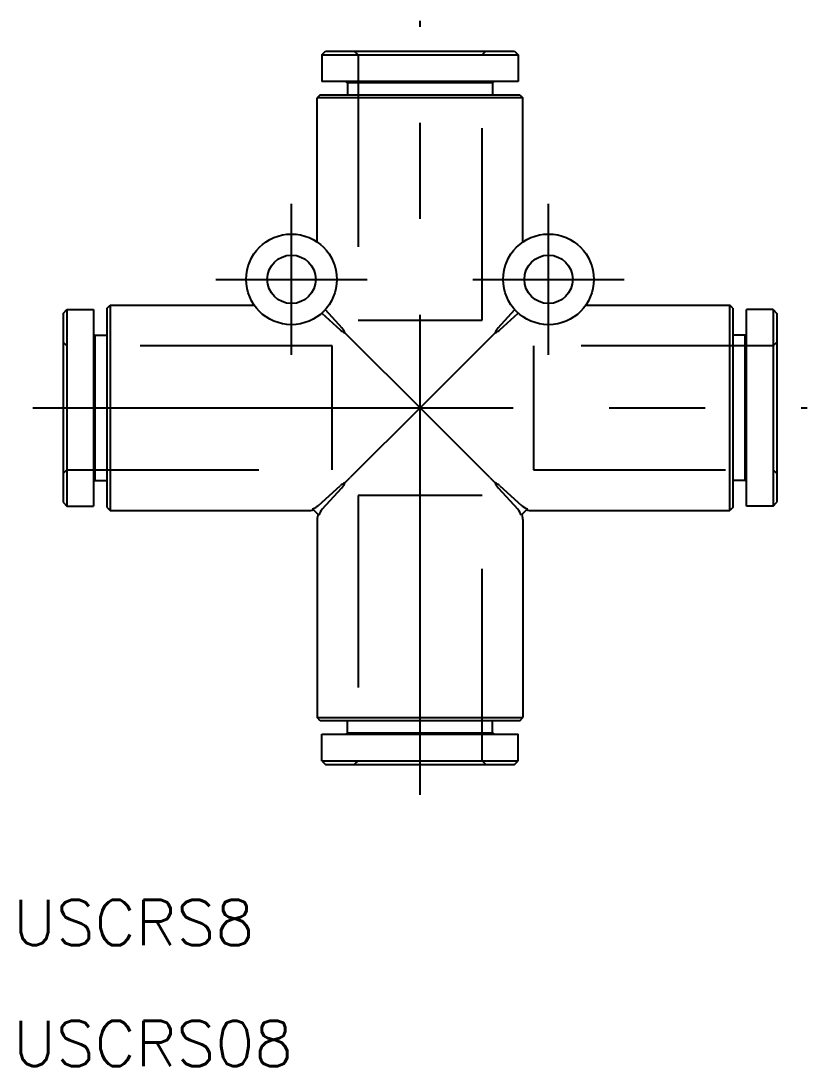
# Model space of a CAD drawing. Extents: x -26.4 to 69.2, y -43.6 to 25.6.
# Drawn here: x -26.4 to 25.6, y -43.6 to 25.6 of the extents above; entities that cross this region are included whole.
import ezdxf

# ---------------------------------------------------------------- set-up
doc = ezdxf.new("R2010")
doc.units = 0
doc.linetypes.add('CENTER', pattern=[50.8, 31.75, -6.35, 6.35, -6.35])
doc.linetypes.add('DASHED', pattern=[19.05, 12.7, -6.35])
doc.layers.get('0').update_dxf_attribs({"linetype": 'CONTINUOUS'})
doc.layers.add('CENTER', color=1, linetype='CENTER')
doc.styles.get("Standard").update_dxf_attribs({"font": 'txt.shx', "height": 3, "bigfont": 'bigfont.shx'})

msp = doc.modelspace()

# ---------------------------------------------------------------- linework, layer by layer
at = {"color": 7, "linetype": 'CONTINUOUS'}
for p, q in [((-6.5, 23.35), (-6.25, 23.6)), ((-6.25, 23.6), (6.25, 23.6)), ((6.25, 23.6), (6.5, 23.35)), ((-6.5, 23.35), (6.5, 23.35)), ((-6.5, 23.35), (-6.5, 21.6)), ((6.5, 23.35), (6.5, 21.6)), ((6.5, 21.6), (-6.5, 21.6)), ((-4.8, 21.5), (-4.9, 21.6)), ((4.8, 21.5), (-4.8, 21.5)), ((-4.8, 21.5), (-4.8, 20.7)), ((4.8, 21.5), (4.9, 21.6)), ((4.8, 21.5), (4.8, 20.7)), ((-6.6, 20.7), (-6.8, 20.5)), ((-6.8, 10.972), (-6.8, 20.5)), ((6.8, 20.5), (-6.8, 20.5)), ((-6.6, 20.7), (6.6, 20.7)), ((6.6, 20.7), (6.8, 20.5)), ((6.8, 10.972), (6.8, 20.5)), ((-23.6, 6.25), (-23.35, 6.5)), ((-23.6, 6.25), (-23.6, -6.25)), ((-23.35, 6.5), (-23.35, -6.5)), ((-23.35, 6.5), (-21.6, 6.5)), ((-21.6, 6.5), (-21.6, -6.5)), ((-20.7, 6.6), (-20.5, 6.8)), ((-20.7, -6.6), (-20.7, 6.6)), ((-20.5, 6.8), (-20.5, -6.8)), ((-20.5, 6.8), (-10.972, 6.8)), ((-6.496, 6.268), (-5.285, 5.161)), ((-6.268, 6.496), (-5.161, 5.285)), ((5.161, 5.285), (6.268, 6.496)), ((5.285, 5.161), (6.496, 6.268)), ((10.972, 6.8), (20.5, 6.8)), ((20.5, -6.8), (20.5, 6.8)), ((20.7, 6.6), (20.5, 6.8)), ((20.7, 6.6), (20.7, -6.6)), ((21.6, -6.5), (21.6, 6.5)), ((23.35, 6.5), (21.6, 6.5)), ((23.35, 6.5), (23.35, -6.5)), ((23.35, 6.5), (23.6, 6.25)), ((23.6, 6.25), (23.6, -6.25)), ((-21.5, 4.8), (-21.6, 4.9)), ((-4.962, 4.962), (-4.616, 4.616)), ((4.616, 4.616), (4.962, 4.962)), ((21.5, 4.8), (21.6, 4.9)), ((-21.5, 4.8), (-21.5, -4.8)), ((-21.5, 4.8), (-20.7, 4.8)), ((-4.616, 4.616), (0, 0)), ((0, 0), (4.616, 4.616)), ((21.5, 4.8), (20.7, 4.8)), ((21.5, -4.8), (21.5, 4.8)), ((0, 0), (-4.616, -4.616)), ((4.616, -4.616), (0, 0)), ((-21.5, -4.8), (-21.6, -4.9)), ((-21.5, -4.8), (-20.7, -4.8)), ((-4.962, -4.962), (-4.616, -4.616)), ((4.616, -4.616), (4.962, -4.962)), ((21.5, -4.8), (20.7, -4.8)), ((21.5, -4.8), (21.6, -4.9)), ((-6.714, -6.467), (-5.285, -5.161)), ((-6.467, -6.714), (-5.161, -5.285)), ((5.161, -5.285), (6.467, -6.714)), ((5.285, -5.161), (6.714, -6.467)), ((-23.6, -6.25), (-23.35, -6.5)), ((-23.35, -6.5), (-21.6, -6.5)), ((-20.7, -6.6), (-20.5, -6.8)), ((-20.5, -6.8), (-7.384, -6.8)), ((-6.688, -7.112), (-7.112, -6.688)), ((7.112, -6.688), (6.688, -7.112)), ((7.384, -6.8), (20.5, -6.8)), ((20.7, -6.6), (20.5, -6.8)), ((23.35, -6.5), (21.6, -6.5)), ((23.35, -6.5), (23.6, -6.25)), ((-6.8, -7.384), (-6.8, -20.5)), ((6.8, -7.384), (6.8, -20.5)), ((-6.8, -20.5), (6.8, -20.5)), ((-6.6, -20.7), (-6.8, -20.5)), ((6.6, -20.7), (-6.6, -20.7)), ((-4.8, -21.5), (-4.8, -20.7)), ((4.8, -21.5), (4.8, -20.7)), ((6.6, -20.7), (6.8, -20.5)), ((-6.5, -21.6), (6.5, -21.6)), ((-6.5, -23.35), (-6.5, -21.6)), ((-4.8, -21.5), (-4.9, -21.6)), ((-4.8, -21.5), (4.8, -21.5)), ((4.8, -21.5), (4.9, -21.6)), ((6.5, -23.35), (6.5, -21.6)), ((-6.5, -23.35), (6.5, -23.35)), ((-6.5, -23.35), (-6.25, -23.6)), ((6.25, -23.6), (6.5, -23.35)), ((-6.25, -23.6), (6.25, -23.6))]:
    msp.add_line(p, q, dxfattribs=at)
at = {"color": 3, "linetype": 'DASHED'}
for p, q in [((-4.35, 23.6), (-4.1, 23.35)), ((4.1, 23.35), (4.35, 23.6)), ((-4.1, 23.35), (-4.1, 5.8)), ((4.1, 5.8), (4.1, 23.35)), ((-4.1, 5.8), (4.1, 5.8)), ((-23.35, 4.1), (-23.6, 4.35)), ((23.6, 4.35), (23.35, 4.1)), ((-5.8, 4.1), (-23.35, 4.1)), ((-5.8, -4.1), (-5.8, 4.1)), ((23.35, 4.1), (7.5, 4.1)), ((7.5, 4.1), (7.5, -4.1)), ((-23.6, -4.35), (-23.35, -4.1)), ((-23.35, -4.1), (-5.8, -4.1)), ((7.5, -4.1), (23.35, -4.1)), ((23.35, -4.1), (23.6, -4.35)), ((-4.1, -5.8), (-4.1, -23.35)), ((4.1, -5.8), (-4.1, -5.8)), ((4.1, -23.35), (4.1, -5.8)), ((-4.1, -23.35), (-4.35, -23.6)), ((4.35, -23.6), (4.1, -23.35))]:
    msp.add_line(p, q, dxfattribs=at)
at = {"color": 7, "linetype": 'CONTINUOUS'}
for centre, radius in [((-8.5, 8.5), 3), ((8.5, 8.5), 3), ((-8.5, 8.5), 1.6), ((8.5, 8.5), 1.6)]:
    msp.add_circle(centre, radius, dxfattribs=at)
for centre, radius, start, end in [((-4.609, 5.898), 1, 227.46944, 249.35094), ((-5.898, 4.609), 1, 20.64906, 42.53056), ((5.898, 4.609), 1, 137.46944, 159.35094), ((4.609, 5.898), 1, 290.64906, 312.53056), ((-4.609, -5.898), 1, 110.64906, 132.53056), ((-5.898, -4.609), 1, 317.46944, 339.35094), ((4.609, -5.898), 1, 47.46944, 69.35094), ((5.898, -4.609), 1, 200.64906, 222.53056), ((-7.384, -5.8), 1, 270, 289.16605), ((-7.387, -5.728), 0.999, 285.99339, 312.31812), ((-5.728, -7.387), 0.999, 137.68188, 164.00661), ((5.728, -7.387), 0.999, 15.99339, 42.31812), ((7.387, -5.728), 0.999, 227.68188, 254.00661), ((7.384, -5.8), 1, 250.83395, 270), ((-5.8, -7.384), 1, 160.83395, 180), ((5.8, -7.384), 1, 0, 19.16605)]:
    msp.add_arc(centre, radius, start, end, dxfattribs=at)
at = {"layer": 'CENTER', "color": 1, "linetype": 'CENTER'}
for p, q in [((0, -25.6), (0, 25.6)), ((-8.5, 3.5), (-8.5, 13.5)), ((8.5, 3.5), (8.5, 13.5)), ((-13.5, 8.5), (-3.5, 8.5)), ((3.5, 8.5), (13.5, 8.5)), ((-25.6, 0), (25.6, 0))]:
    msp.add_line(p, q, dxfattribs=at)

# ---------------------------------------------------------------- texts
at = {"color": 7, "linetype": 'CONTINUOUS'}
for s, p in [('USCRS8', (-26.91, -35.555)), ('USCRS08', (-26.91, -43.555))]:
    msp.add_text(s, height=3, dxfattribs=at).set_placement(p)

doc.saveas('drawing.dxf')
